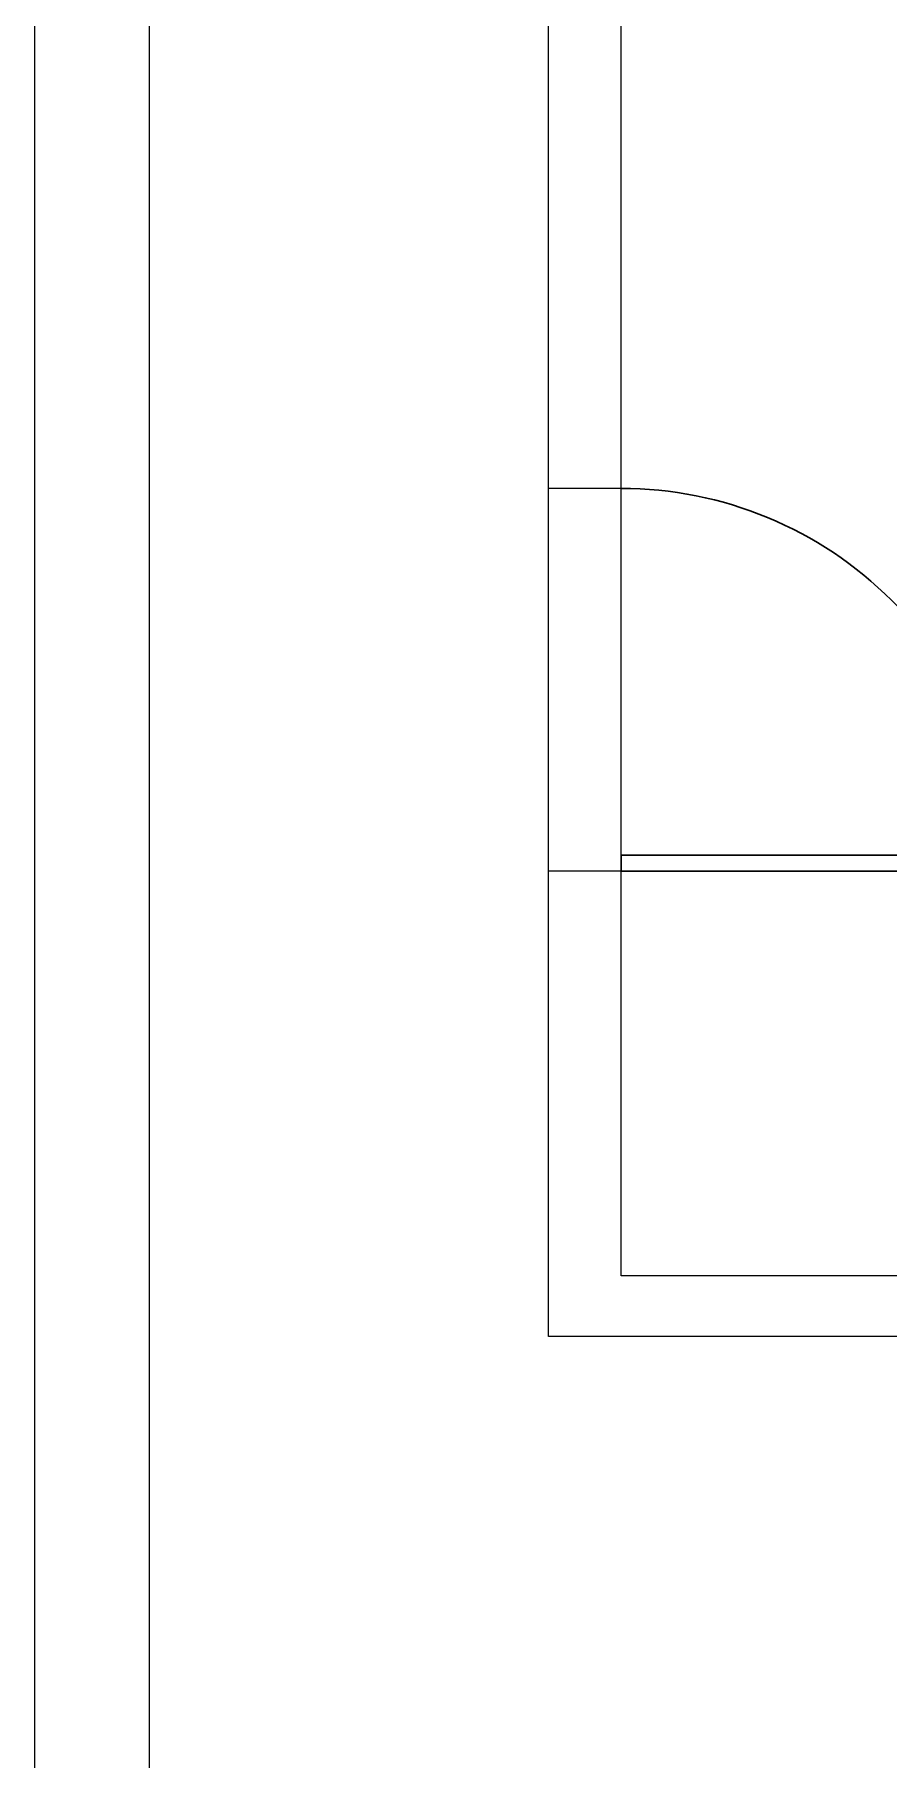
# Model space of a CAD drawing. Header units: inches. Extents: x 12 to 619, y -4 to 515.
# Drawn here: x 12.1 to 79, y 173.2 to 308.4 of the extents above; entities that cross this region are included whole.
import ezdxf

# ---------------------------------------------------------------- set-up
doc = ezdxf.new("R2010")
doc.units = ezdxf.units.IN
doc.header["$MEASUREMENT"] = 0
doc.layers.get('0').update_dxf_attribs({"color": 1, "lineweight": 9})
doc.layers.add('00-page-edge', color=7, linetype='Continuous', lineweight=9)
doc.layers.add('A101-Floorplan-1st-floor', color=7, linetype='Continuous', lineweight=9)
doc.layers.get('0').off()

# ---------------------------------------------------------------- blocks, each defined once
blk = doc.blocks.new('garage-door-exit-to-trailer')
at = {"layer": 'A101-Floorplan-1st-floor', "lineweight": 30}
for p, q in [((0, 0), (0, -30)), ((1.25, 0), (0, 0)), ((1.25, 0), (1.25, -29.97))]:
    blk.add_line(p, q, dxfattribs=at)
blk.add_arc((0, 0), 30, 270, 0, dxfattribs=at)

msp = doc.modelspace()

# ---------------------------------------------------------------- linework, layer by layer
at = {"layer": '00-page-edge', "lineweight": -3}
for points in [[(12.1, -4.04), (619.4, -4.04), (619.4, 515.31), (12.1, 515.31)], [(565.4, 4.96), (21.1, 4.96), (21.1, 506.31), (565.4, 506.31)]]:
    msp.add_lwpolyline(points, close=True, dxfattribs=at)
at = {"layer": 'A101-Floorplan-1st-floor', "lineweight": -3}
for p, q in [((52.38, 206.32), (52.38, 459.75)), ((58.07, 272.78), (52.38, 272.78)), ((58.07, 242.79), (52.38, 242.79)), ((90.69, 206.32), (52.38, 206.32))]:
    msp.add_line(p, q, dxfattribs=at)
msp.add_lwpolyline([(278.32, 349.82), (315.07, 349.82), (315.07, 211.07), (58.07, 211.07), (58.07, 454.25), (280.22, 454.25), (280.22, 349.82)], dxfattribs=at)

# ---------------------------------------------------------------- block references
at = {"lineweight": -3, "rotation": 89.99999999999999}
msp.add_blockref('garage-door-exit-to-trailer', (58.07, 242.79), dxfattribs=at)

doc.saveas('drawing.dxf')
